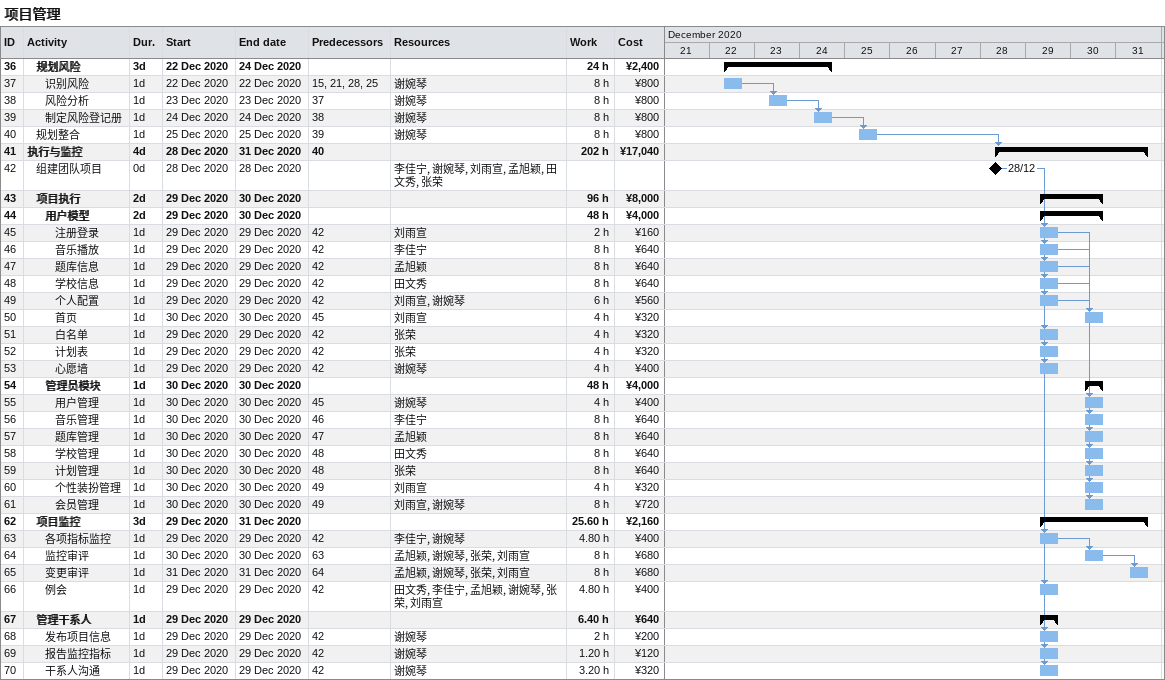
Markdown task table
项目管理

| ID | Level | Task | Duration | Start | Finish | Predecessors | Resources | Work (h) | Cost (¥) |
|---|---|---|---|---|---|---|---|---|---|
| 36 | 2 | **规划风险** | 3d | 2020-12-22 | 2020-12-24 |  |  | 24 | 2400 |
| 37 | 3 | 识别风险 | 1d | 2020-12-22 | 2020-12-22 | 15, 21, 28, 25 | 谢婉琴 | 8 | 800 |
| 38 | 3 | 风险分析 | 1d | 2020-12-23 | 2020-12-23 | 37 | 谢婉琴 | 8 | 800 |
| 39 | 3 | 制定风险登记册 | 1d | 2020-12-24 | 2020-12-24 | 38 | 谢婉琴 | 8 | 800 |
| 40 | 2 | 规划整合 | 1d | 2020-12-25 | 2020-12-25 | 39 | 谢婉琴 | 8 | 800 |
| 41 | 1 | **执行与监控** | 4d | 2020-12-28 | 2020-12-31 | 40 |  | 202 | 17040 |
| 42 | 2 | 组建团队项目 | 0d | 2020-12-28 | 2020-12-28 |  | 李佳宁, 谢婉琴, 刘雨宣, 孟旭颖, 田文秀, 张荣 |  |  |
| 43 | 2 | **项目执行** | 2d | 2020-12-29 | 2020-12-30 |  |  | 96 | 8000 |
| 44 | 3 | **用户模型** | 2d | 2020-12-29 | 2020-12-30 |  |  | 48 | 4000 |
| 45 | 4 | 注册登录 | 1d | 2020-12-29 | 2020-12-29 | 42 | 刘雨宣 | 2 | 160 |
| 46 | 4 | 音乐播放 | 1d | 2020-12-29 | 2020-12-29 | 42 | 李佳宁 | 8 | 640 |
| 47 | 4 | 题库信息 | 1d | 2020-12-29 | 2020-12-29 | 42 | 孟旭颖 | 8 | 640 |
| 48 | 4 | 学校信息 | 1d | 2020-12-29 | 2020-12-29 | 42 | 田文秀 | 8 | 640 |
| 49 | 4 | 个人配置 | 1d | 2020-12-29 | 2020-12-29 | 42 | 刘雨宣, 谢婉琴 | 6 | 560 |
| 50 | 4 | 首页 | 1d | 2020-12-30 | 2020-12-30 | 45 | 刘雨宣 | 4 | 320 |
| 51 | 4 | 白名单 | 1d | 2020-12-29 | 2020-12-29 | 42 | 张荣 | 4 | 320 |
| 52 | 4 | 计划表 | 1d | 2020-12-29 | 2020-12-29 | 42 | 张荣 | 4 | 320 |
| 53 | 4 | 心愿墙 | 1d | 2020-12-29 | 2020-12-29 | 42 | 谢婉琴 | 4 | 400 |
| 54 | 3 | **管理员模块** | 1d | 2020-12-30 | 2020-12-30 |  |  | 48 | 4000 |
| 55 | 4 | 用户管理 | 1d | 2020-12-30 | 2020-12-30 | 45 | 谢婉琴 | 4 | 400 |
| 56 | 4 | 音乐管理 | 1d | 2020-12-30 | 2020-12-30 | 46 | 李佳宁 | 8 | 640 |
| 57 | 4 | 题库管理 | 1d | 2020-12-30 | 2020-12-30 | 47 | 孟旭颖 | 8 | 640 |
| 58 | 4 | 学校管理 | 1d | 2020-12-30 | 2020-12-30 | 48 | 田文秀 | 8 | 640 |
| 59 | 4 | 计划管理 | 1d | 2020-12-30 | 2020-12-30 | 48 | 张荣 | 8 | 640 |
| 60 | 4 | 个性装扮管理 | 1d | 2020-12-30 | 2020-12-30 | 49 | 刘雨宣 | 4 | 320 |
| 61 | 4 | 会员管理 | 1d | 2020-12-30 | 2020-12-30 | 49 | 刘雨宣, 谢婉琴 | 8 | 720 |
| 62 | 2 | **项目监控** | 3d | 2020-12-29 | 2020-12-31 |  |  | 25.60 | 2160 |
| 63 | 3 | 各项指标监控 | 1d | 2020-12-29 | 2020-12-29 | 42 | 李佳宁, 谢婉琴 | 4.80 | 400 |
| 64 | 3 | 监控审评 | 1d | 2020-12-30 | 2020-12-30 | 63 | 孟旭颖, 谢婉琴, 张荣, 刘雨宣 | 8 | 680 |
| 65 | 3 | 变更审评 | 1d | 2020-12-31 | 2020-12-31 | 64 | 孟旭颖, 谢婉琴, 张荣, 刘雨宣 | 8 | 680 |
| 66 | 3 | 例会 | 1d | 2020-12-29 | 2020-12-29 | 42 | 田文秀, 李佳宁, 孟旭颖, 谢婉琴, 张荣, 刘雨宣 | 4.80 | 400 |
| 67 | 2 | **管理干系人** | 1d | 2020-12-29 | 2020-12-29 |  |  | 6.40 | 640 |
| 68 | 3 | 发布项目信息 | 1d | 2020-12-29 | 2020-12-29 | 42 | 谢婉琴 | 2 | 200 |
| 69 | 3 | 报告监控指标 | 1d | 2020-12-29 | 2020-12-29 | 42 | 谢婉琴 | 1.20 | 120 |
| 70 | 3 | 干系人沟通 | 1d | 2020-12-29 | 2020-12-29 | 42 | 谢婉琴 | 3.20 | 320 |
